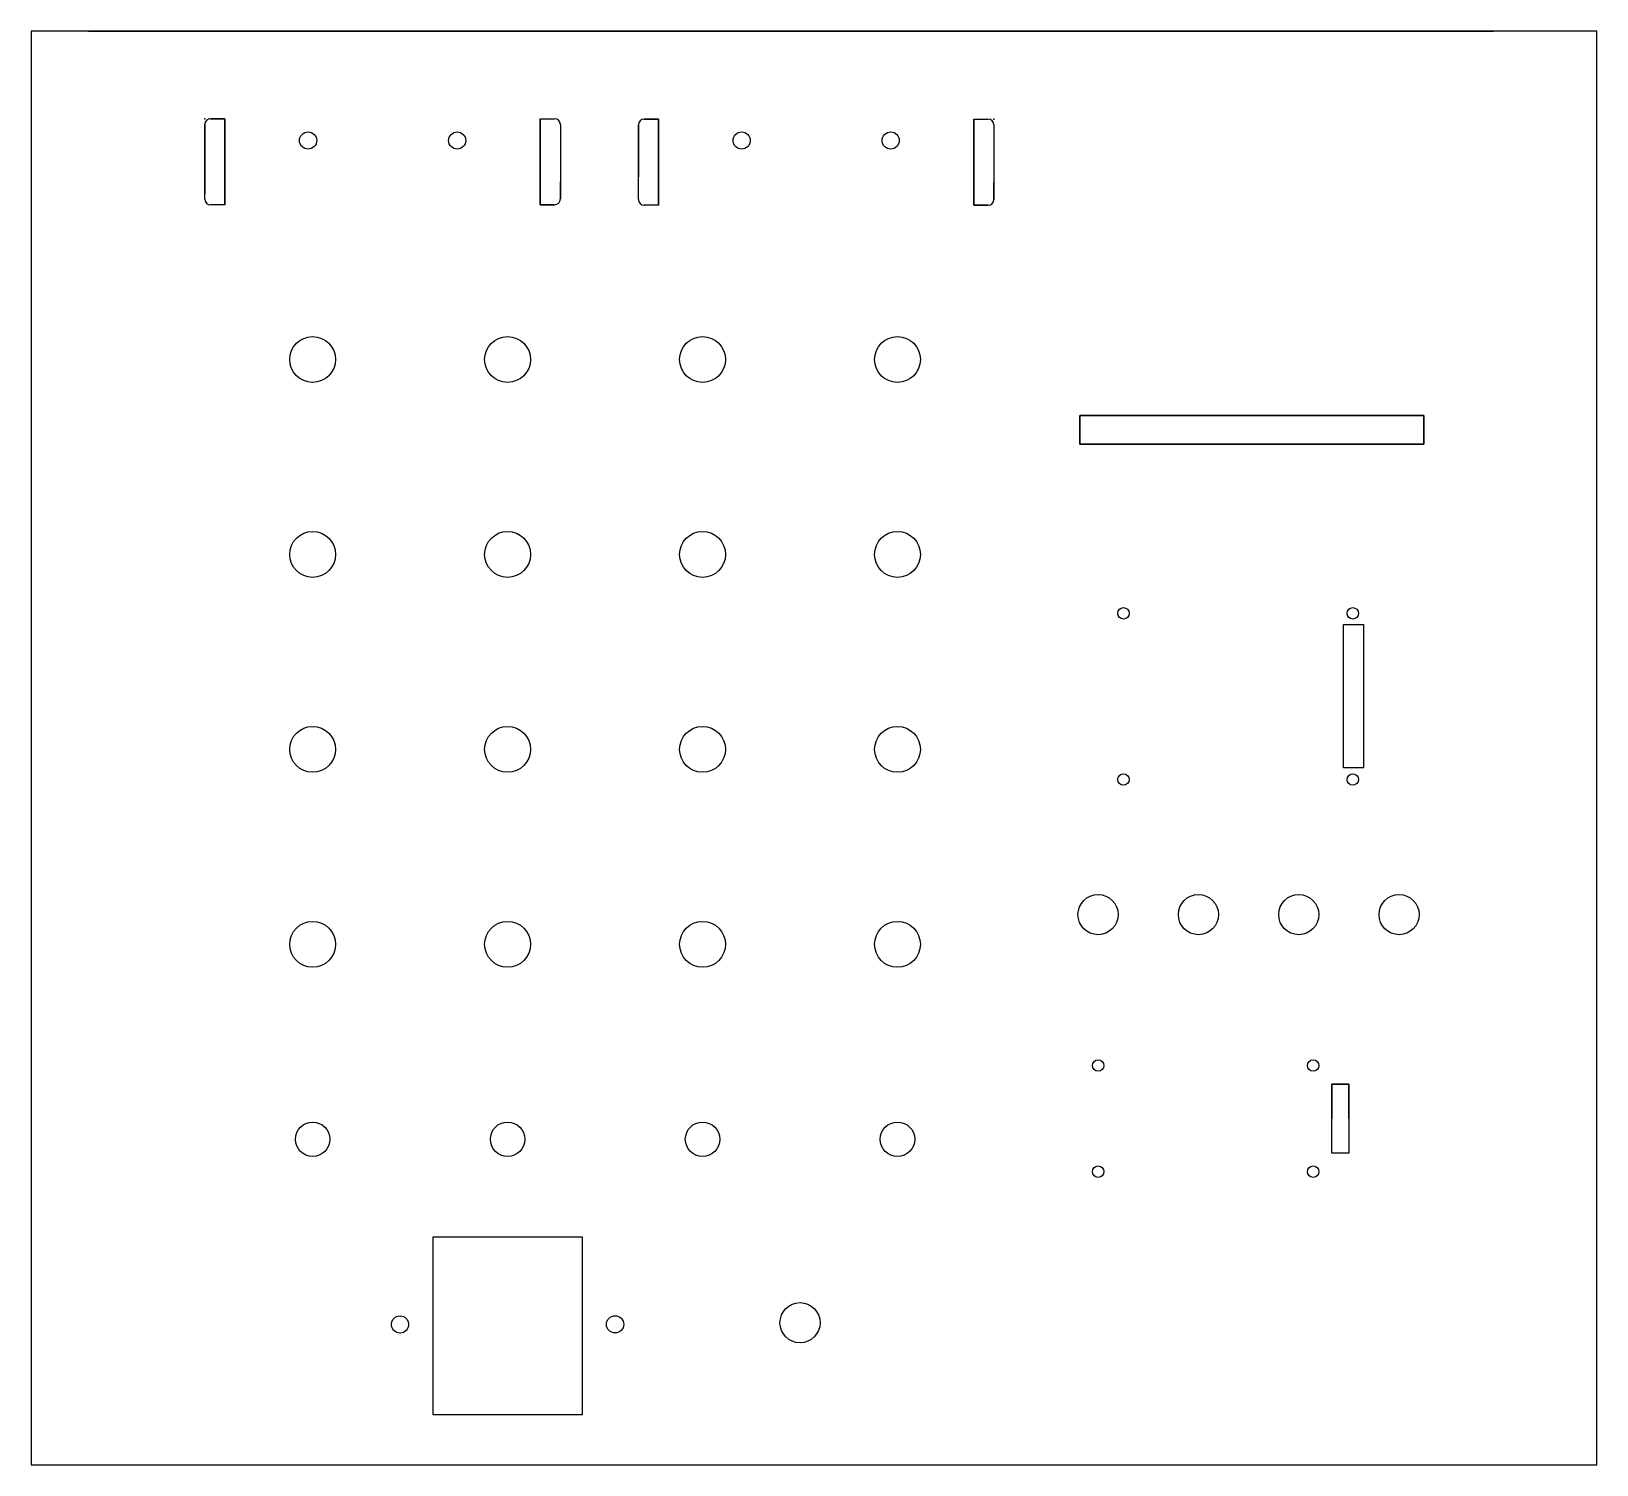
# Model space of a CAD drawing. Header units: millimetres. Extents: x -132 to 140, y -150 to 100.
import ezdxf

# ---------------------------------------------------------------- set-up
doc = ezdxf.new("R2010")
doc.units = ezdxf.units.MM
doc.header["$MEASUREMENT"] = 0
for name, color, linetype in [('Jarif_NNMC v4_Sketch1', 7, 'Continuous'), ('Jarif_NNMC v4_Sketch10', 7, 'Continuous'), ('Jarif_NNMC v4_Sketch11', 7, 'Continuous'), ('Jarif_NNMC v4_Sketch12', 7, 'Continuous'), ('Jarif_NNMC v4_Sketch2', 7, 'Continuous')]:
    doc.layers.add(name, color=color, linetype=linetype)

msp = doc.modelspace()

# ---------------------------------------------------------------- linework, layer by layer
at = {"layer": 'Jarif_NNMC v4_Sketch1'}
msp.add_line((-122.5, 100), (122.5, 100), dxfattribs=at)
at = {"layer": 'Jarif_NNMC v4_Sketch10'}
for p, q in [((-132.5, 100, 3), (-132.5, -150, 3)), ((140.5, 100, 3), (-132.5, 100, 3)), ((140.5, -150, 3), (140.5, 100, 3)), ((-101.23, 84.74, 3), (-98.73, 84.74, 3)), ((-98.73, 84.74, 3), (-98.73, 69.74, 3)), ((-43.73, 84.74, 3), (-41.23, 84.74, 3)), ((-43.73, 69.76, 3), (-43.73, 84.74, 3)), ((-25.62, 84.67, 3), (-23.12, 84.67, 3)), ((-23.12, 84.67, 3), (-23.12, 69.67, 3)), ((31.88, 84.67, 3), (34.38, 84.67, 3)), ((31.88, 69.66, 3), (31.88, 84.67, 3)), ((-102.23, 70.74, 3), (-102.23, 83.74, 3)), ((-40.23, 83.74, 3), (-40.23, 70.76, 3)), ((-26.62, 70.67, 3), (-26.62, 83.67, 3)), ((35.38, 83.67, 3), (35.38, 70.66, 3)), ((-98.73, 69.74, 3), (-101.23, 69.74, 3)), ((-41.23, 69.76, 3), (-43.73, 69.76, 3)), ((-23.12, 69.67, 3), (-25.62, 69.67, 3)), ((34.38, 69.66, 3), (31.88, 69.66, 3)), ((50.38, 33, 3), (110.38, 33, 3)), ((50.38, 28, 3), (50.38, 33, 3)), ((110.38, 33, 3), (110.38, 28, 3)), ((110.38, 28, 3), (50.38, 28, 3)), ((94.3, -83.64, 3), (97.3, -83.64, 3)), ((94.3, -95.64, 3), (94.3, -83.64, 3)), ((97.3, -83.64, 3), (97.3, -95.64, 3)), ((97.3, -95.64, 3), (94.3, -95.64, 3)), ((-132.5, -150, 3), (140.5, -150, 3))]:
    msp.add_line(p, q, dxfattribs=at)
for centre, radius in [((-84.23, 80.95, 3), 1.5), ((-58.23, 80.95, 3), 1.5), ((-8.62, 80.95, 3), 1.5), ((17.38, 80.95, 3), 1.5), ((-83.44, 42.76, 3), 4), ((-49.44, 42.76, 3), 4), ((-15.44, 42.76, 3), 4), ((18.56, 42.76, 3), 4), ((-83.44, 8.76, 3), 4), ((-49.44, 8.76, 3), 4), ((-15.44, 8.76, 3), 4), ((18.56, 8.76, 3), 4), ((57.96, -1.51, 3), 1), ((97.96, -1.51, 3), 1), ((-83.44, -25.24, 3), 4), ((-49.44, -25.24, 3), 4), ((-15.44, -25.24, 3), 4), ((18.56, -25.24, 3), 4), ((57.96, -30.51, 3), 1), ((97.96, -30.51, 3), 1), ((53.54, -54.06, 3), 3.5), ((71.04, -54.06, 3), 3.5), ((88.54, -54.06, 3), 3.5), ((106.04, -54.06, 3), 3.5), ((-83.44, -59.24, 3), 4), ((-49.44, -59.24, 3), 4), ((-15.44, -59.24, 3), 4), ((18.56, -59.24, 3), 4), ((53.55, -80.39, 3), 1), ((91.05, -80.39, 3), 1), ((53.55, -98.89, 3), 1), ((91.05, -98.89, 3), 1)]:
    msp.add_circle(centre, radius, dxfattribs=at)
for centre, start, end in [((-101.23, 83.74, 3), 90, 180), ((-41.23, 83.74, 3), 0, 90), ((-25.62, 83.67, 3), 90, 180), ((34.38, 83.67, 3), 360, 90), ((-101.23, 70.74, 3), 180, 270), ((-41.23, 70.76, 3), 270, 0), ((-25.62, 70.67, 3), 180, 270), ((34.38, 70.66, 3), 270, 360)]:
    msp.add_arc(centre, 1, start, end, dxfattribs=at)
at = {"layer": 'Jarif_NNMC v4_Sketch11'}
for p, q in [((-132.5, 100, 3), (-132.5, -150, 3)), ((140.5, 100, 3), (-132.5, 100, 3)), ((140.5, -150, 3), (140.5, 100, 3)), ((-101.23, 84.74, 3), (-98.73, 84.74, 3)), ((-98.73, 84.74, 3), (-98.73, 69.74, 3)), ((-43.73, 69.76, 3), (-43.73, 84.74, 3)), ((-43.73, 84.74, 3), (-41.23, 84.74, 3)), ((-25.62, 84.67, 3), (-23.12, 84.67, 3)), ((-23.12, 84.67, 3), (-23.12, 69.67, 3)), ((31.88, 69.66, 3), (31.88, 84.67, 3)), ((31.88, 84.67, 3), (34.38, 84.67, 3)), ((-102.23, 70.74, 3), (-102.23, 83.74, 3)), ((-40.23, 83.74, 3), (-40.23, 70.76, 3)), ((-26.62, 70.67, 3), (-26.62, 83.67, 3)), ((35.38, 83.67, 3), (35.38, 70.66, 3)), ((-98.73, 69.74, 3), (-101.23, 69.74, 3)), ((-41.23, 69.76, 3), (-43.73, 69.76, 3)), ((-23.12, 69.67, 3), (-25.62, 69.67, 3)), ((34.38, 69.66, 3), (31.88, 69.66, 3)), ((50.38, 33, 3), (110.38, 33, 3)), ((50.38, 28, 3), (50.38, 33, 3)), ((110.38, 33, 3), (110.38, 28, 3)), ((110.38, 28, 3), (50.38, 28, 3)), ((96.36, -28.45, 3), (96.36, -3.45, 3)), ((96.36, -3.45, 3), (99.86, -3.45, 3)), ((99.86, -3.45, 3), (99.86, -28.45, 3)), ((99.86, -28.45, 3), (96.36, -28.45, 3)), ((94.3, -95.64, 3), (94.3, -83.64, 3)), ((94.3, -83.64, 3), (97.3, -83.64, 3)), ((97.3, -83.64, 3), (97.3, -95.64, 3)), ((97.3, -95.64, 3), (94.3, -95.64, 3)), ((-132.5, -150, 3), (140.5, -150, 3))]:
    msp.add_line(p, q, dxfattribs=at)
for centre, radius in [((-84.23, 80.95, 3), 1.5), ((-58.23, 80.95, 3), 1.5), ((-8.62, 80.95, 3), 1.5), ((17.38, 80.95, 3), 1.5), ((-83.44, 42.76, 3), 4), ((-49.44, 42.76, 3), 4), ((-15.44, 42.76, 3), 4), ((18.56, 42.76, 3), 4), ((-83.44, 8.76, 3), 4), ((-49.44, 8.76, 3), 4), ((-15.44, 8.76, 3), 4), ((18.56, 8.76, 3), 4), ((57.96, -1.51, 3), 1), ((97.96, -1.51, 3), 1), ((-83.44, -25.24, 3), 4), ((-49.44, -25.24, 3), 4), ((-15.44, -25.24, 3), 4), ((18.56, -25.24, 3), 4), ((57.96, -30.51, 3), 1), ((97.96, -30.51, 3), 1), ((53.54, -54.06, 3), 3.5), ((71.04, -54.06, 3), 3.5), ((88.54, -54.06, 3), 3.5), ((106.04, -54.06, 3), 3.5), ((-83.44, -59.24, 3), 4), ((-49.44, -59.24, 3), 4), ((-15.44, -59.24, 3), 4), ((18.56, -59.24, 3), 4), ((53.55, -80.39, 3), 1), ((91.05, -80.39, 3), 1), ((-83.44, -93.24, 3), 3), ((-49.44, -93.24, 3), 3), ((-15.44, -93.24, 3), 3), ((18.56, -93.24, 3), 3), ((53.55, -98.89, 3), 1), ((91.05, -98.89, 3), 1)]:
    msp.add_circle(centre, radius, dxfattribs=at)
for centre, start, end in [((-101.23, 83.74, 3), 90, 180), ((-41.23, 83.74, 3), 0, 90), ((-25.62, 83.67, 3), 90, 180), ((34.38, 83.67, 3), 360, 90), ((-101.23, 70.74, 3), 180, 270), ((-41.23, 70.76, 3), 270, 0), ((-25.62, 70.67, 3), 180, 270), ((34.38, 70.66, 3), 270, 360)]:
    msp.add_arc(centre, 1, start, end, dxfattribs=at)
at = {"layer": 'Jarif_NNMC v4_Sketch12'}
for p, q in [((-132.5, 100, 3), (-132.5, -150, 3)), ((140.5, 100, 3), (-132.5, 100, 3)), ((140.5, -150, 3), (140.5, 100, 3)), ((-101.23, 84.74, 3), (-98.73, 84.74, 3)), ((-98.73, 84.74, 3), (-98.73, 69.74, 3)), ((-43.73, 84.74, 3), (-41.23, 84.74, 3)), ((-43.73, 69.76, 3), (-43.73, 84.74, 3)), ((-25.62, 84.67, 3), (-23.12, 84.67, 3)), ((-23.12, 84.67, 3), (-23.12, 69.67, 3)), ((31.88, 84.67, 3), (34.38, 84.67, 3)), ((31.88, 69.66, 3), (31.88, 84.67, 3)), ((-102.23, 70.74, 3), (-102.23, 83.74, 3)), ((-40.23, 83.74, 3), (-40.23, 70.76, 3)), ((-26.62, 70.67, 3), (-26.62, 83.67, 3)), ((35.38, 83.67, 3), (35.38, 70.66, 3)), ((-98.73, 69.74, 3), (-101.23, 69.74, 3)), ((-41.23, 69.76, 3), (-43.73, 69.76, 3)), ((-23.12, 69.67, 3), (-25.62, 69.67, 3)), ((34.38, 69.66, 3), (31.88, 69.66, 3)), ((50.38, 33, 3), (110.38, 33, 3)), ((50.38, 28, 3), (50.38, 33, 3)), ((110.38, 33, 3), (110.38, 28, 3)), ((110.38, 28, 3), (50.38, 28, 3)), ((96.36, -3.45, 3), (99.86, -3.45, 3)), ((96.36, -28.45, 3), (96.36, -3.45, 3)), ((99.86, -3.45, 3), (99.86, -28.45, 3)), ((99.86, -28.45, 3), (96.36, -28.45, 3)), ((94.3, -95.64, 3), (94.3, -83.64, 3)), ((94.3, -83.64, 3), (97.3, -83.64, 3)), ((97.3, -83.64, 3), (97.3, -95.64, 3)), ((97.3, -95.64, 3), (94.3, -95.64, 3)), ((-62.44, -110.28, 3), (-36.44, -110.28, 3)), ((-62.44, -141.28, 3), (-62.44, -110.28, 3)), ((-36.44, -110.28, 3), (-36.44, -141.28, 3)), ((-36.44, -141.28, 3), (-62.44, -141.28, 3)), ((-132.5, -150, 3), (140.5, -150, 3))]:
    msp.add_line(p, q, dxfattribs=at)
for centre, radius in [((-84.23, 80.95, 3), 1.5), ((-58.23, 80.95, 3), 1.5), ((-8.62, 80.95, 3), 1.5), ((17.38, 80.95, 3), 1.5), ((-83.44, 42.76, 3), 4), ((-49.44, 42.76, 3), 4), ((-15.44, 42.76, 3), 4), ((18.56, 42.76, 3), 4), ((-83.44, 8.76, 3), 4), ((-49.44, 8.76, 3), 4), ((-15.44, 8.76, 3), 4), ((18.56, 8.76, 3), 4), ((57.96, -1.51, 3), 1), ((97.96, -1.51, 3), 1), ((-83.44, -25.24, 3), 4), ((-49.44, -25.24, 3), 4), ((-15.44, -25.24, 3), 4), ((18.56, -25.24, 3), 4), ((57.96, -30.51, 3), 1), ((97.96, -30.51, 3), 1), ((53.54, -54.06, 3), 3.5), ((71.04, -54.06, 3), 3.5), ((88.54, -54.06, 3), 3.5), ((106.04, -54.06, 3), 3.5), ((-83.44, -59.24, 3), 4), ((-49.44, -59.24, 3), 4), ((-15.44, -59.24, 3), 4), ((18.56, -59.24, 3), 4), ((53.55, -80.39, 3), 1), ((91.05, -80.39, 3), 1), ((-83.44, -93.24, 3), 3), ((-49.44, -93.24, 3), 3), ((-15.44, -93.24, 3), 3), ((18.56, -93.24, 3), 3), ((53.55, -98.89, 3), 1), ((91.05, -98.89, 3), 1), ((1.56, -125.24, 3), 3.5), ((-68.19, -125.54, 3), 1.5), ((-30.69, -125.53, 3), 1.5)]:
    msp.add_circle(centre, radius, dxfattribs=at)
for centre, start, end in [((-101.23, 83.74, 3), 90, 180), ((-41.23, 83.74, 3), 0, 90), ((-25.62, 83.67, 3), 90, 180), ((34.38, 83.67, 3), 360, 90), ((-101.23, 70.74, 3), 180, 270), ((-41.23, 70.76, 3), 270, 0), ((-25.62, 70.67, 3), 180, 270), ((34.38, 70.66, 3), 270, 360)]:
    msp.add_arc(centre, 1, start, end, dxfattribs=at)
at = {"layer": 'Jarif_NNMC v4_Sketch2'}
for p, q in [((122.5, 100, 3), (-122.5, 100, 3)), ((-98.73, 84.74, 3), (-101.23, 84.74, 3)), ((-98.73, 72.74, 3), (-98.73, 84.74, 3)), ((-98.73, 69.74, 3), (-98.73, 84.74, 3)), ((-43.73, 84.74, 3), (-41.23, 84.74, 3)), ((-43.73, 72.74, 3), (-43.73, 84.74, 3)), ((-43.73, 84.74, 3), (-43.73, 69.76, 3)), ((-23.12, 84.67, 3), (-25.62, 84.67, 3)), ((-23.12, 73.67, 3), (-23.12, 84.67, 3)), ((-23.12, 69.67, 3), (-23.12, 84.67, 3)), ((31.88, 84.67, 3), (31.88, 69.66, 3)), ((31.88, 72.67, 3), (31.88, 84.67, 3)), ((31.88, 84.67, 3), (34.38, 84.67, 3)), ((-102.23, 83.74, 3), (-102.23, 71.63, 3)), ((-40.23, 83.74, 3), (-40.23, 73.74, 3)), ((-26.62, 83.67, 3), (-26.62, 74.63, 3)), ((35.38, 83.67, 3), (35.38, 73.63, 3)), ((-40.23, 71.63, 3), (-40.23, 73.74, 3)), ((-26.62, 70.67, 3), (-26.62, 74.63, 3)), ((-102.23, 70.74, 3), (-102.23, 71.63, 3)), ((-40.23, 70.76, 3), (-40.23, 71.63, 3)), ((35.38, 70.66, 3), (35.38, 73.63, 3)), ((-98.73, 69.74, 3), (-101.23, 69.74, 3)), ((-43.73, 69.76, 3), (-41.23, 69.76, 3)), ((-23.12, 69.67, 3), (-25.62, 69.67, 3)), ((31.88, 69.66, 3), (34.38, 69.66, 3)), ((110.38, 33, 3), (50.38, 33, 3)), ((50.38, 33, 3), (50.38, 28, 3)), ((110.38, 28, 3), (110.38, 33, 3)), ((50.38, 28, 3), (110.38, 28, 3)), ((96.36, -28.45, 3), (96.36, -3.45, 3)), ((96.36, -3.45, 3), (99.86, -3.45, 3)), ((99.86, -3.45, 3), (99.86, -28.45, 3)), ((99.86, -28.45, 3), (96.36, -28.45, 3)), ((97.3, -83.64, 3), (94.3, -83.64, 3)), ((94.3, -83.64, 3), (94.3, -89.64, 3)), ((97.3, -89.64, 3), (97.3, -83.64, 3)), ((94.3, -95.64, 3), (94.3, -89.64, 3)), ((97.3, -89.64, 3), (97.3, -95.64, 3)), ((97.3, -95.64, 3), (94.3, -95.64, 3))]:
    msp.add_line(p, q, dxfattribs=at)
for centre, radius in [((-84.23, 80.95, 3), 1.5), ((-58.23, 80.95, 3), 1.5), ((-8.62, 80.95, 3), 1.5), ((17.38, 80.95, 3), 1.5), ((-83.44, 42.76, 3), 4), ((-83.44, 42.76, 3), 4), ((-49.44, 42.76, 3), 4), ((-49.44, 42.76, 3), 4), ((-15.44, 42.76, 3), 4), ((-15.44, 42.76, 3), 4), ((18.56, 42.76, 3), 4), ((18.56, 42.76, 3), 4), ((-83.44, 8.76, 3), 4), ((-83.44, 8.76, 3), 4), ((-49.44, 8.76, 3), 4), ((-49.44, 8.76, 3), 4), ((-15.44, 8.76, 3), 4), ((-15.44, 8.76, 3), 4), ((18.56, 8.76, 3), 4), ((18.56, 8.76, 3), 4), ((57.96, -1.51, 3), 1), ((97.96, -1.51, 3), 1), ((-83.44, -25.24, 3), 4), ((-83.44, -25.24, 3), 4), ((-49.44, -25.24, 3), 4), ((-49.44, -25.24, 3), 4), ((-15.44, -25.24, 3), 4), ((-15.44, -25.24, 3), 4), ((18.56, -25.24, 3), 4), ((18.56, -25.24, 3), 4), ((57.96, -30.51, 3), 1), ((97.96, -30.51, 3), 1), ((53.54, -54.06, 3), 3.5), ((71.04, -54.06, 3), 3.5), ((88.54, -54.06, 3), 3.5), ((106.04, -54.06, 3), 3.5), ((-83.44, -59.24, 3), 4), ((-83.44, -59.24, 3), 4), ((-49.44, -59.24, 3), 4), ((-49.44, -59.24, 3), 4), ((-15.44, -59.24, 3), 4), ((-15.44, -59.24, 3), 4), ((18.56, -59.24, 3), 4), ((18.56, -59.24, 3), 4), ((53.55, -80.39, 3), 1), ((91.05, -80.39, 3), 1), ((53.55, -98.89, 3), 1), ((91.05, -98.89, 3), 1)]:
    msp.add_circle(centre, radius, dxfattribs=at)
for centre, start, end in [((-101.23, 83.74, 3), 90, 180), ((-41.23, 83.74, 3), 0, 90), ((-25.62, 83.67, 3), 90, 180), ((34.38, 83.67, 3), 360, 90), ((-101.23, 70.74, 3), 180, 270), ((-41.23, 70.76, 3), 270, 360), ((-25.62, 70.67, 3), 180, 270), ((34.38, 70.66, 3), 270, 360)]:
    msp.add_arc(centre, 1, start, end, dxfattribs=at)
for p in [(-102.23, 84.74, 3), (35.38, 84.67, 3)]:
    msp.add_point(p, dxfattribs=at)

doc.saveas('drawing.dxf')
